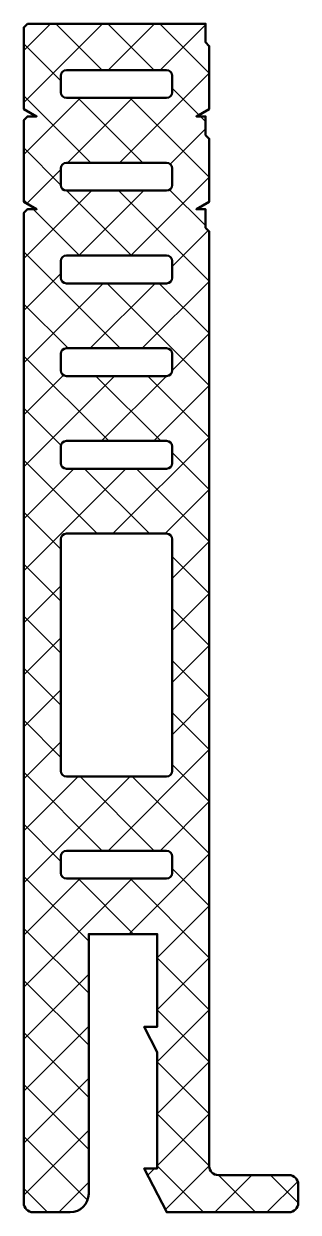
# Model space of a CAD drawing. Extents: x -10 to 4.8, y -2.5 to 61.6.
import ezdxf

# ---------------------------------------------------------------- set-up
doc = ezdxf.new("R2010")
doc.units = 0
for name, color, linetype, lineweight in [('0S-Alu contour', 7, 'Continuous', 50), ('0S-EPDM contour', 22, 'Continuous', 50), ('0S-EPDM hatch', 25, 'Continuous', 25)]:
    doc.layers.add(name, color=color, linetype=linetype, lineweight=lineweight)

# ---------------------------------------------------------------- blocks, each defined once
blk = doc.blocks.new('246397__8A062EA8_1DFB_42F3_A5B5_29FBCE672038_')
at = {"layer": '0S-EPDM hatch'}
h = blk.add_hatch(dxfattribs=at)
h.set_pattern_fill('ANSI37', color=256, scale=0.625, angle=90, style=0)
edge = h.paths.add_edge_path()
edge.add_line((-9.8, 61.6), (-10, 61.4))
edge.add_line((-10, 61.4), (-10, 57))
edge.add_line((-10, 57), (-9.307, 56.6))
edge.add_line((-9.307, 56.6), (-9.8, 56.6))
edge.add_line((-9.8, 56.6), (-10, 56.4))
edge.add_line((-10, 56.4), (-10, 52))
edge.add_line((-10, 52), (-9.307, 51.6))
edge.add_line((-9.307, 51.6), (-9.8, 51.6))
edge.add_line((-9.8, 51.6), (-10, 51.4))
edge.add_line((-10, 51.4), (-10, -2))
edge.add_arc((-9.5, -2), 0.5, 180, 270)
edge.add_line((-9.5, -2.5), (-7.5, -2.5))
edge.add_arc((-7.5, -1.5), 1, 270, 360)
edge.add_line((-6.5, -1.5), (-6.5, 12.5))
edge.add_line((-6.5, 12.5), (-2.802, 12.5))
edge.add_line((-2.802, 12.5), (-2.802, 7.5))
edge.add_line((-2.802, 7.5), (-3.502, 7.5))
edge.add_line((-3.502, 7.5), (-2.802, 6.133))
edge.add_line((-2.802, 6.133), (-2.802, -0.136))
edge.add_line((-2.802, -0.136), (-3.5, -0.136))
edge.add_line((-3.5, -0.136), (-2.29, -2.5))
edge.add_line((-2.29, -2.5), (4.3, -2.5))
edge.add_arc((4.3, -2), 0.5, 270, 360)
edge.add_line((4.8, -2), (4.8, -1))
edge.add_arc((4.3, -1), 0.5, 0, 90)
edge.add_line((4.3, -0.5), (0.5, -0.5))
edge.add_ellipse((0.5, 0), major_axis=(-0.5, 0), ratio=1, start_angle=0, end_angle=90, ccw=False)
edge.add_line((0, 0), (0, 50.4))
edge.add_line((0, 50.4), (-0.2, 50.6))
edge.add_line((-0.2, 50.6), (-0.2, 51.6))
edge.add_line((-0.2, 51.6), (-0.693, 51.6))
edge.add_line((-0.693, 51.6), (0, 52))
edge.add_line((0, 52), (0, 55.4))
edge.add_line((0, 55.4), (-0.2, 55.6))
edge.add_line((-0.2, 55.6), (-0.2, 56.6))
edge.add_line((-0.2, 56.6), (-0.693, 56.6))
edge.add_line((-0.693, 56.6), (0, 57))
edge.add_line((0, 57), (0, 60.4))
edge.add_line((0, 60.4), (-0.2, 60.6))
edge.add_line((-0.2, 60.6), (-0.2, 61.6))
edge.add_line((-0.2, 61.6), (-9.8, 61.6))
edge = h.paths.add_edge_path()
edge.add_line((-7.7, 34.1), (-2.3, 34.1))
edge.add_ellipse((-2.3, 33.8), major_axis=(-0.3, 0), ratio=1, start_angle=180, end_angle=270, ccw=False)
edge.add_line((-2, 33.8), (-2, 21.301))
edge.add_ellipse((-2.3, 21.301), major_axis=(-0.3, 0), ratio=1, start_angle=90, end_angle=180, ccw=False)
edge.add_line((-2.3, 21.001), (-7.7, 21.001))
edge.add_ellipse((-7.7, 21.301), major_axis=(-0.3, 0), ratio=1, start_angle=0, end_angle=90, ccw=False)
edge.add_line((-8, 21.301), (-8, 33.8))
edge.add_ellipse((-7.7, 33.8), major_axis=(-0.3, 0), ratio=1, start_angle=270, end_angle=360, ccw=False)
edge = h.paths.add_edge_path()
edge.add_line((-7.7, 54.1), (-2.3, 54.1))
edge.add_ellipse((-2.3, 53.8), major_axis=(-0.3, 0), ratio=1, start_angle=180, end_angle=270, ccw=False)
edge.add_line((-2, 53.8), (-2, 52.9))
edge.add_ellipse((-2.3, 52.9), major_axis=(-0.3, 0), ratio=1, start_angle=90, end_angle=180, ccw=False)
edge.add_line((-2.3, 52.6), (-7.7, 52.6))
edge.add_ellipse((-7.7, 52.9), major_axis=(-0.3, 0), ratio=1, start_angle=0, end_angle=90, ccw=False)
edge.add_line((-8, 52.9), (-8, 53.8))
edge.add_ellipse((-7.7, 53.8), major_axis=(-0.3, 0), ratio=1, start_angle=270, end_angle=360, ccw=False)
edge = h.paths.add_edge_path()
edge.add_line((-7.7, 44.1), (-2.3, 44.1))
edge.add_ellipse((-2.3, 43.8), major_axis=(-0.3, 0), ratio=1, start_angle=180, end_angle=270, ccw=False)
edge.add_line((-2, 43.8), (-2, 42.9))
edge.add_ellipse((-2.3, 42.9), major_axis=(-0.3, 0), ratio=1, start_angle=90, end_angle=180, ccw=False)
edge.add_line((-2.3, 42.6), (-7.7, 42.6))
edge.add_ellipse((-7.7, 42.9), major_axis=(-0.3, 0), ratio=1, start_angle=0, end_angle=90, ccw=False)
edge.add_line((-8, 42.9), (-8, 43.8))
edge.add_ellipse((-7.7, 43.8), major_axis=(-0.3, 0), ratio=1, start_angle=270, end_angle=360, ccw=False)
edge = h.paths.add_edge_path()
edge.add_line((-7.7, 39.1), (-2.3, 39.1))
edge.add_ellipse((-2.3, 38.8), major_axis=(-0.3, 0), ratio=1, start_angle=180, end_angle=270, ccw=False)
edge.add_line((-2, 38.8), (-2, 37.9))
edge.add_ellipse((-2.3, 37.9), major_axis=(-0.3, 0), ratio=1, start_angle=90, end_angle=180, ccw=False)
edge.add_line((-2.3, 37.6), (-7.7, 37.6))
edge.add_ellipse((-7.7, 37.9), major_axis=(-0.3, 0), ratio=1, start_angle=0, end_angle=90, ccw=False)
edge.add_line((-8, 37.9), (-8, 38.8))
edge.add_ellipse((-7.7, 38.8), major_axis=(-0.3, 0), ratio=1, start_angle=270, end_angle=360, ccw=False)
edge = h.paths.add_edge_path()
edge.add_line((-7.7, 16.995), (-2.3, 16.995))
edge.add_ellipse((-2.3, 16.695), major_axis=(-0.3, 0), ratio=1, start_angle=180, end_angle=270, ccw=False)
edge.add_line((-2, 16.695), (-2, 15.795))
edge.add_ellipse((-2.3, 15.795), major_axis=(-0.3, 0), ratio=1, start_angle=90, end_angle=180, ccw=False)
edge.add_line((-2.3, 15.495), (-7.7, 15.495))
edge.add_ellipse((-7.7, 15.795), major_axis=(-0.3, 0), ratio=1, start_angle=0, end_angle=90, ccw=False)
edge.add_line((-8, 15.795), (-8, 16.695))
edge.add_ellipse((-7.7, 16.695), major_axis=(-0.3, 0), ratio=1, start_angle=270, end_angle=360, ccw=False)
edge = h.paths.add_edge_path()
edge.add_ellipse((-7.7, 58.8), major_axis=(-0.3, 0), ratio=1, start_angle=270, end_angle=360, ccw=False)
edge.add_line((-7.7, 59.1), (-2.3, 59.1))
edge.add_ellipse((-2.3, 58.8), major_axis=(-0.3, 0), ratio=1, start_angle=180, end_angle=270, ccw=False)
edge.add_line((-2, 58.8), (-2, 57.9))
edge.add_ellipse((-2.3, 57.9), major_axis=(-0.3, 0), ratio=1, start_angle=90, end_angle=180, ccw=False)
edge.add_line((-2.3, 57.6), (-7.7, 57.6))
edge.add_ellipse((-7.7, 57.9), major_axis=(-0.3, 0), ratio=1, start_angle=0, end_angle=90, ccw=False)
edge.add_line((-8, 57.9), (-8, 58.8))
edge = h.paths.add_edge_path()
edge.add_line((-7.7, 49.1), (-2.3, 49.1))
edge.add_ellipse((-2.3, 48.8), major_axis=(-0.3, 0), ratio=1, start_angle=180, end_angle=270, ccw=False)
edge.add_line((-2, 48.8), (-2, 47.9))
edge.add_ellipse((-2.3, 47.9), major_axis=(-0.3, 0), ratio=1, start_angle=90, end_angle=180, ccw=False)
edge.add_line((-2.3, 47.6), (-7.7, 47.6))
edge.add_ellipse((-7.7, 47.9), major_axis=(-0.3, 0), ratio=1, start_angle=0, end_angle=90, ccw=False)
edge.add_line((-8, 47.9), (-8, 48.8))
edge.add_ellipse((-7.7, 48.8), major_axis=(-0.3, 0), ratio=1, start_angle=270, end_angle=360, ccw=False)
at = {"layer": '0S-Alu contour', "color": 7}
for points in [[(-7.7, 59.1), (-2.3, 59.1)], [(-8, 57.9), (-8, 58.8)], [(-2, 58.8), (-2, 57.9)], [(-2.3, 57.6), (-7.7, 57.6)], [(-7.7, 54.1), (-2.3, 54.1)], [(-8, 52.9), (-8, 53.8)], [(-2, 53.8), (-2, 52.9)], [(-2.3, 52.6), (-7.7, 52.6)], [(-8, 47.9), (-8, 48.8)], [(-7.7, 49.1), (-2.3, 49.1)], [(-2, 48.8), (-2, 47.9)], [(-2.3, 47.6), (-7.7, 47.6)], [(-8, 42.9), (-8, 43.8)], [(-7.7, 44.1), (-2.3, 44.1)], [(-2, 43.8), (-2, 42.9)], [(-2.3, 42.6), (-7.7, 42.6)], [(-8, 37.9), (-8, 38.8)], [(-7.7, 39.1), (-2.3, 39.1)], [(-2, 38.8), (-2, 37.9)], [(-2.3, 37.6), (-7.7, 37.6)], [(-7.7, 34.1), (-2.3, 34.1)], [(-8, 21.301), (-8, 33.8)], [(-2, 33.8), (-2, 21.301)], [(-2.3, 21.001), (-7.7, 21.001)], [(-8, 15.795), (-8, 16.695)], [(-7.7, 16.995), (-2.3, 16.995)], [(-2, 16.695), (-2, 15.795)], [(-2.3, 15.495), (-7.7, 15.495)]]:
    blk.add_lwpolyline(points, dxfattribs=at)
at = {"layer": '0S-Alu contour', "color": 7, "extrusion": (0, 0, -1)}
for centre, start, end in [((7.7, 58.8), 0, 90), ((2.3, 58.8), 90, 180), ((7.7, 57.9), 270, 0), ((2.3, 57.9), 180, 270), ((7.7, 53.8), 0, 90), ((2.3, 53.8), 90, 180), ((7.7, 52.9), 270, 0), ((2.3, 52.9), 180, 270), ((7.7, 48.8), 0, 90), ((2.3, 48.8), 90, 180), ((7.7, 47.9), 270, 0), ((2.3, 47.9), 180, 270), ((7.7, 43.8), 0, 90), ((2.3, 43.8), 90, 180), ((7.7, 42.9), 270, 0), ((2.3, 42.9), 180, 270), ((7.7, 38.8), 0, 90), ((2.3, 38.8), 90, 180), ((7.7, 37.9), 270, 0), ((2.3, 37.9), 180, 270), ((7.7, 33.8), 0, 90), ((2.3, 33.8), 90, 180), ((7.7, 21.301), 270, 0), ((2.3, 21.301), 180, 270), ((7.7, 16.695), 0, 90), ((2.3, 16.695), 90, 180), ((7.7, 15.795), 270, 0), ((2.3, 15.795), 180, 270)]:
    blk.add_arc(centre, 0.3, start, end, dxfattribs=at)
at = {"layer": '0S-EPDM contour', "color": 7}
for points in [[(-9.8, 61.6), (-10, 61.4), (-10, 57), (-9.307, 56.6), (-9.8, 56.6), (-10, 56.4), (-10, 52), (-9.307, 51.6), (-9.8, 51.6), (-10, 51.4), (-10, -2)], [(0, 0), (0, 50.4), (-0.2, 50.6), (-0.2, 51.6), (-0.693, 51.6), (0, 52), (0, 55.4), (-0.2, 55.6), (-0.2, 56.6), (-0.693, 56.6), (0, 57), (0, 60.4), (-0.2, 60.6), (-0.2, 61.6), (-9.8, 61.6)], [(-6.5, -1.5), (-6.5, 12.5), (-2.802, 12.5), (-2.802, 7.5), (-3.502, 7.5), (-2.802, 6.133), (-2.802, -0.136), (-3.5, -0.136), (-2.29, -2.5), (4.3, -2.5)], [(4.3, -0.5), (0.5, -0.5)], [(4.8, -2), (4.8, -1)], [(-9.5, -2.5), (-7.5, -2.5)]]:
    blk.add_lwpolyline(points, dxfattribs=at)
at = {"layer": '0S-EPDM contour', "color": 7, "extrusion": (0, 0, -1)}
blk.add_arc((-0.5, 0), 0.5, 270, 0, dxfattribs=at)
at = {"layer": '0S-EPDM contour', "color": 7}
for centre, radius, start, end in [((4.3, -1), 0.5, 0, 90), ((-7.5, -1.5), 1, 270, 0), ((-9.5, -2), 0.5, 180, 270), ((4.3, -2), 0.5, 270, 0)]:
    blk.add_arc(centre, radius, start, end, dxfattribs=at)
blk = doc.blocks.new('246397__91CD8822_804F_45BC_A071_1E249846BD24_')
at = {"layer": '0S-EPDM contour', "color": 7}
blk.add_blockref('246397__8A062EA8_1DFB_42F3_A5B5_29FBCE672038_', (0, 0), dxfattribs=at)

msp = doc.modelspace()

# ---------------------------------------------------------------- block references
at = {"layer": '0S-Alu contour', "color": 7}
msp.add_blockref('246397__91CD8822_804F_45BC_A071_1E249846BD24_', (0, 0), dxfattribs=at)

doc.saveas('drawing.dxf')
